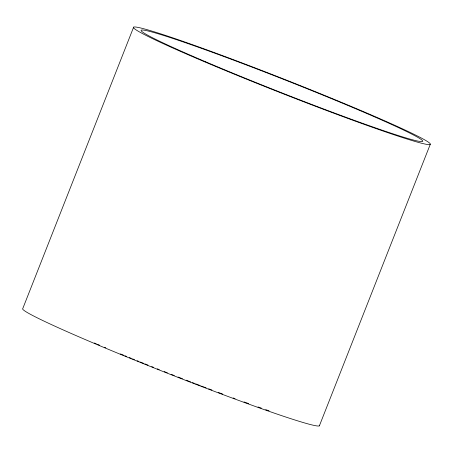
<?xml version="1.0" encoding="UTF-8"?>
<svg xmlns="http://www.w3.org/2000/svg" width="453" height="453" viewBox="0 0 453 453"><rect width="100%" height="100%" fill="white"/><g stroke="black" fill="none" stroke-linecap="round" stroke-linejoin="round"><path stroke-width="0.68" d="M133.629 27.157L22.786 308.544A159.547 6.959 21.5 0 0 169.167 373.918A159.547 6.959 21.5 0 0 319.507 425.361M319.371 425.843L430.214 144.456A159.547 6.959 21.5 0 0 214.02 52.469A159.547 6.959 21.5 0 0 201.528 60.498A159.547 6.959 21.5 0 0 430.214 144.456M269.054 410.797A151.359 6.602 21.5 0 1 265.718 409.648M261.29 408.102A151.359 6.602 21.5 0 1 258.034 406.953M248.623 403.595A151.359 6.602 21.5 0 1 244.048 401.941M235.067 398.663A151.359 6.602 21.5 0 1 233.142 397.955M222.672 394.076A151.359 6.602 21.5 0 1 218.278 392.428M211.913 390.033A151.359 6.602 21.5 0 1 208.691 388.816M206.098 387.83A151.359 6.602 21.5 0 1 204.15 387.089M203.499 386.839A151.359 6.602 21.5 0 1 201.54 386.092M200.226 385.594A151.359 6.602 21.5 0 1 195.617 383.827M194.297 383.317A151.359 6.602 21.5 0 1 192.434 382.604M190.571 381.879A151.359 6.602 21.5 0 1 186.206 380.192M182.451 378.736A151.359 6.602 21.5 0 1 178.057 377.026M174.292 375.548A151.359 6.602 21.5 0 1 171.149 374.314M167.378 372.83A151.359 6.602 21.5 0 1 164.235 371.59M159.218 369.603A151.359 6.602 21.5 0 1 157.344 368.855M153.595 367.36A151.359 6.602 21.5 0 1 151.727 366.613M147.995 365.118A151.359 6.602 21.5 0 1 144.903 363.878M143.629 363.363A151.359 6.602 21.5 0 1 140.351 362.038M139.043 361.511A151.359 6.602 21.5 0 1 137.083 360.718M134.49 359.665A151.359 6.602 21.5 0 1 132.553 358.878M131.262 358.351A151.359 6.602 21.5 0 1 129.337 357.564M126.783 356.517A151.359 6.602 21.5 0 1 124.881 355.735M123.618 355.22A151.359 6.602 21.5 0 1 120.475 353.923M105.776 347.813A151.359 6.602 21.5 0 1 104.507 347.281M99.501 345.169A151.359 6.602 21.5 0 1 97.65 344.388M96.336 343.833A151.359 6.602 21.5 0 1 94.383 343M205.656 61.795A151.359 6.602 21.5 0 0 422.604 141.444A151.359 6.602 21.5 0 0 217.502 54.179A151.359 6.602 21.5 0 0 205.656 61.795"/></g></svg>
